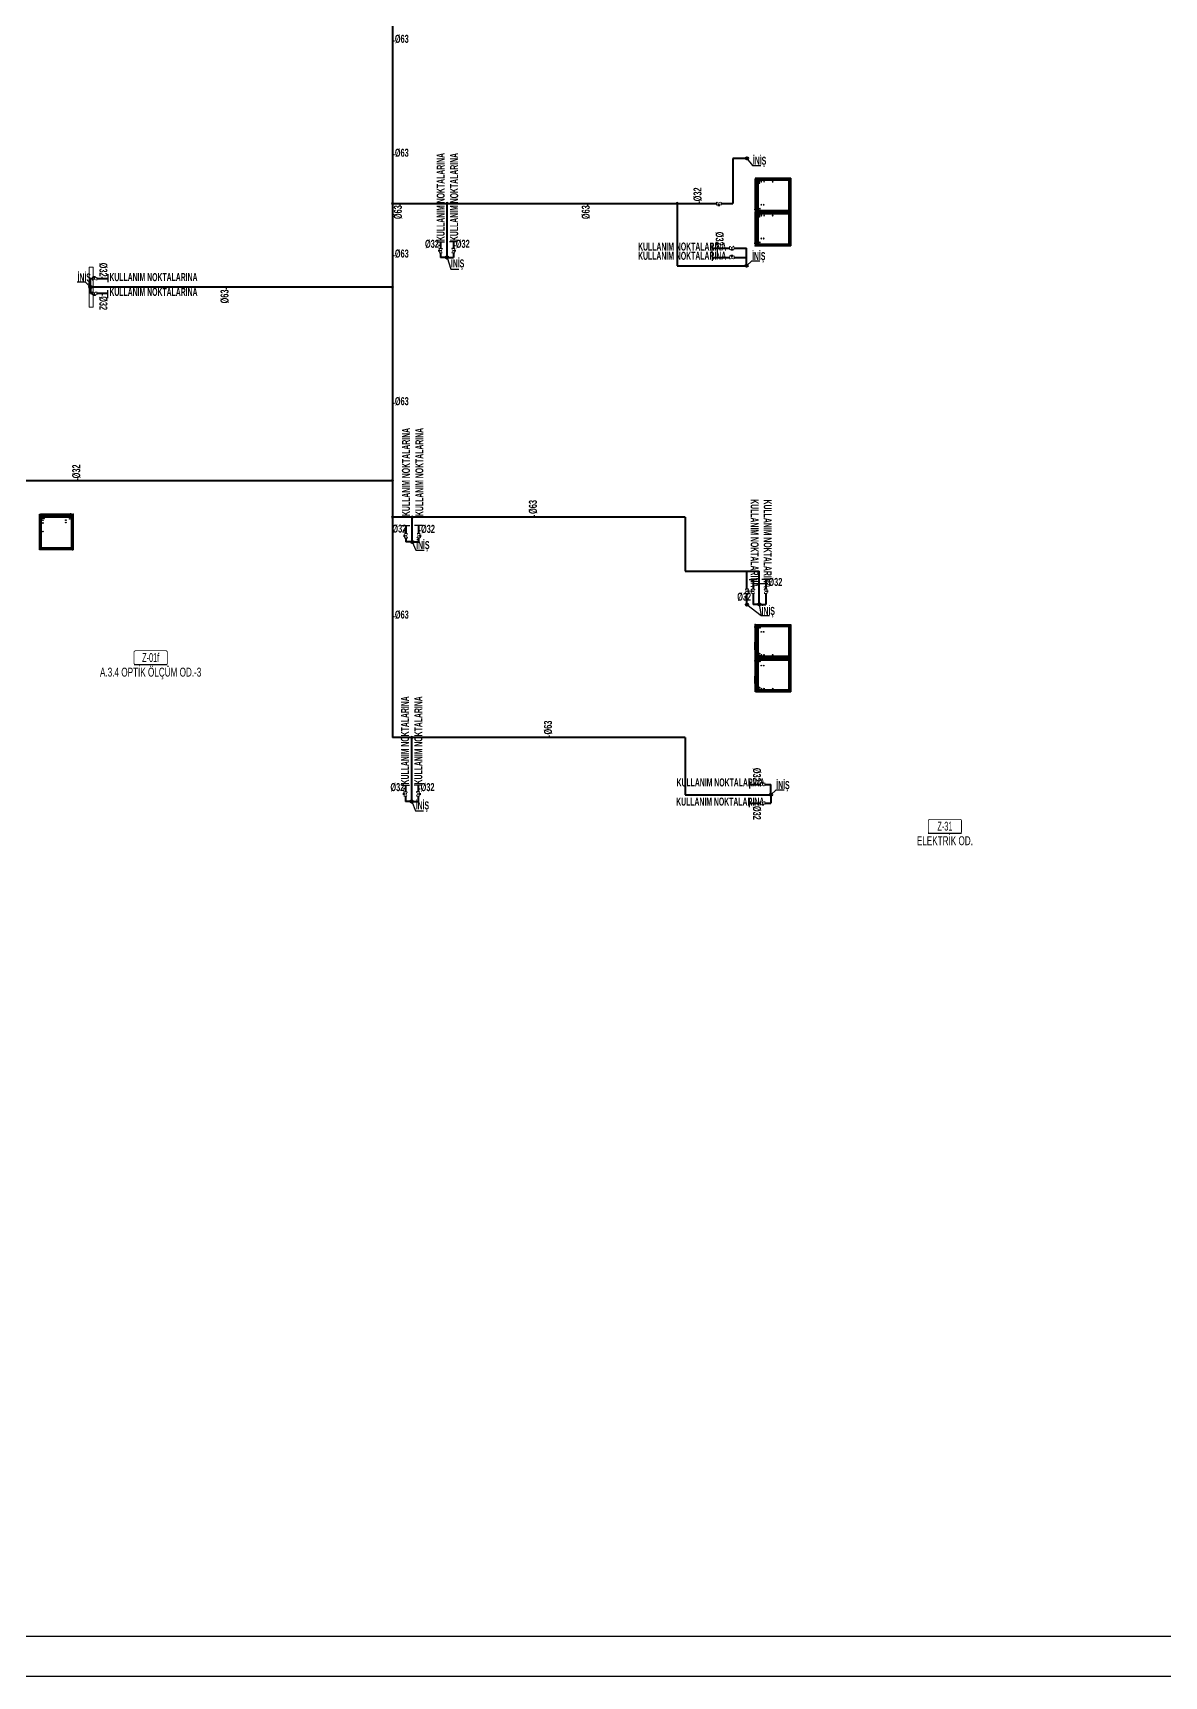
# Model space of a CAD drawing. Header units: centimetres. Extents: x 405464 to 563355, y 50011 to 66875.
# Drawn here: x 495409 to 498236, y 50011 to 54118 of the extents above; entities that cross this region are included whole.
import ezdxf
from ezdxf.enums import TextEntityAlignment as Align

# ---------------------------------------------------------------- set-up
doc = ezdxf.new("R2010")
doc.units = ezdxf.units.CM
doc.linetypes.add('SOGUKSU1', pattern=[72, 60, -6, 0, -6])
for name, color, linetype in [('-M-MAHAL-DEBILER', 7, 'Continuous'), ('-M-MAHAL-ETIKET-NOT', 7, 'Continuous'), ('-M-MAHAL-ETIKET-NOTM', 7, 'Continuous'), ('-M-MAHAL-ETK-', 7, 'Continuous'), ('-M-MAHAL-HAVA-DEGISIM', 7, 'Continuous'), ('-M-MAHAL-NO', 7, 'Continuous'), ('-M-MAHAL-NOM', 7, 'Continuous')]:
    doc.layers.add(name, color=color, linetype=linetype)
for name, color, linetype, lineweight in [('0-KRCN- KAPAMA YERLERİ MİMARİ', 3, 'Continuous', 20), ('0-KRCN-HVL-SANTRAL', 11, 'Continuous', 30), ('0-KRCN-IST-KÜRESEL VANA', 4, 'Continuous', 25), ('0-KRCN-SHT YUMUŞAK SU ÇAP', 201, 'Continuous', 30), ('0-KRCN-SHT-03CIHAZ', 120, 'Continuous', 30), ('0-KRCN-SHT-05CIHAZ', 171, 'Continuous', 40), ('0-KRCN-SHT-PROSES-BORU', 1, '0-Y_LINE', 40), ('0-KRCN-SHT-YAZI-ÇAP-TEMSU', 81, 'Continuous', 30), ('0-KRCN-Z-ANTET', 71, 'Continuous', 30), ('0-MEK-SHT-SOGUKSU', 141, 'SOGUKSU1', 30), ('0-MEKANİK İSTERLER', 6, 'Continuous', 25)]:
    doc.layers.add(name, color=color, linetype=linetype, lineweight=lineweight)
doc.styles.add('-M-ISSO-TEXT-TTF', font='ARIALN.TTF')
doc.styles.add('-M-MHLETK-NOT', font='romans.shx', dxfattribs={"width": 0.7})
doc.styles.add('-M-MHLETK-TEXT', font='ARIALN.TTF', dxfattribs={"width": 0.7})
doc.styles.add('BORU', font='AGENCYR.TTF')
doc.styles.add('CAP', font='ARIALNB.TTF')
doc.linetypes.add('0-Y_LINE', pattern='A,100,-0.5,["Y",BORU,S=9,R=0,X=0,Y=-4.5],-5', length=105.5)

# ---------------------------------------------------------------- blocks, each defined once
blk = doc.blocks.new('0-MEK-SHT-KÜRESELVANA')
at = {"layer": '0-KRCN-IST-KÜRESEL VANA'}
blk.add_hatch(color=256, dxfattribs=at).paths.add_polyline_path([(1.4, 0, 1), (-1.4, 0, 1)])
for p, q in [((-1.1, 0.9), (-4.2, 3)), ((-4.2, -3.1), (-4.2, 3)), ((-4.2, 3), (-4.2, -3.1)), ((-2.4, 4.6), (2.3, 4.6)), ((0, 4.6), (-2.4, 4.6)), ((0, 0), (0, 4.6)), ((2.3, 4.6), (0, 4.6)), ((1.1, 0.8), (4.3, 3)), ((4.3, -3.1), (4.3, 3)), ((4.3, 3), (4.3, -3.1)), ((-4.2, -3.1), (-1.1, -0.9)), ((4.3, -3.1), (1.1, -0.8))]:
    blk.add_line(p, q, dxfattribs=at)
for points in [[(-4.5, 3.7), (-5, 3.7), (-5, -3.8), (-4.5, -3.8)], [(4.6, 3.7), (5, 3.7), (5, -3.8), (4.6, -3.8)]]:
    blk.add_lwpolyline(points, close=True, dxfattribs=at)
blk.add_circle((0, 0), 1.42, dxfattribs=at)
blk.add_wipeout([(4.3, 3), (4.3, -3.1), (1.1, -0.9), (1.2, -0.8), (1.2, -0.7), (1.2, -0.7), (1.3, -0.6), (1.3, -0.5), (1.4, -0.4), (1.4, -0.3), (1.4, -0.2), (1.4, -0.1), (1.4, 0), (1.4, 0.1), (1.4, 0.2), (1.4, 0.2), (1.4, 0.3), (1.4, 0.4), (1.3, 0.5), (1.3, 0.6), (1.2, 0.7), (1.2, 0.7), (1.2, 0.8), (1.1, 0.8), (1.1, 0.9)]).dxf.layer = '0-KRCN-IST-KÜRESEL VANA'
blk.add_wipeout([(-4.2, 3), (-4.2, -3.1), (-1.1, -0.9), (-1.2, -0.8), (-1.2, -0.7), (-1.2, -0.7), (-1.3, -0.6), (-1.3, -0.5), (-1.4, -0.4), (-1.4, -0.3), (-1.4, -0.2), (-1.4, -0.1), (-1.4, 0), (-1.4, 0.1), (-1.4, 0.2), (-1.4, 0.2), (-1.4, 0.3), (-1.4, 0.4), (-1.3, 0.5), (-1.3, 0.6), (-1.2, 0.7), (-1.2, 0.7), (-1.2, 0.8), (-1.1, 0.8), (-1.1, 0.9)]).dxf.layer = '0-KRCN-IST-KÜRESEL VANA'
blk = doc.blocks.new('M-MHLETK-YNG')
at = {"layer": '-M-MAHAL-ETIKET-NOTM', "color": 3, "style": '-M-ISSO-TEXT-TTF', "width": 0.8, "flags": 8}
blk.add_attdef('MAH-ADI2', text='', height=1.11, dxfattribs=at).set_placement((0, -2.55), align=Align.MIDDLE_CENTER)
at = {"layer": '-M-MAHAL-HAVA-DEGISIM', "style": '-M-MHLETK-NOT', "width": 0.5, "flags": 8}
blk.add_attdef('HAVADEG', text='', height=0.6, dxfattribs=at).set_placement((0, 3.61), align=Align.MIDDLE_CENTER)
blk.add_wipeout([(-2.08, 1.74), (2.08, 1.74), (2.08, 0), (-2.08, 0)]).dxf.layer = '-M-MAHAL-ETK-'
at = {"layer": '-M-MAHAL-ETK-', "color": 0}
for p, q in [((-2.08, 0), (2.08, 0)), ((-1.16, 0), (-1.16, 0))]:
    blk.add_line(p, q, dxfattribs=at)
blk.add_lwpolyline([(-1.88, 1.74, 0.1, 0.1, 0), (1.88, 1.74, 0.1, 0.1, -0.414214), (2.08, 1.54, 0.1, 0.1, 0), (2.08, 0.2, 0.1, 0.1, -0.414214), (1.88, 0, 0.1, 0.1, 0), (-1.88, 0, 0.1, 0.1, -0.414214), (-2.08, 0.2, 0.1, 0.1, 0), (-2.08, 1.54, 0.1, 0.1, -0.414214)], format="xyseb", close=True, dxfattribs=at)
at = {"layer": '-M-MAHAL-DEBILER', "color": 4, "style": '-M-MHLETK-NOT', "width": 0.5, "flags": 8}
blk.add_attdef('DEBIS', text='', height=0.4, dxfattribs=at).set_placement((-2.17, 2.15), align=Align.MIDDLE_CENTER)
at = {"layer": '-M-MAHAL-DEBILER', "color": 191, "style": '-M-MHLETK-NOT', "width": 0.5, "flags": 8}
blk.add_attdef('DEBIR', text='', height=0.4, dxfattribs=at).set_placement((-1.61, 2.15), align=Align.MIDDLE_CENTER)
at = {"layer": '-M-MAHAL-DEBILER', "color": 31, "style": '-M-MHLETK-NOT', "width": 0.5, "flags": 8}
blk.add_attdef('DEBIF', text='', height=0.4, dxfattribs=at).set_placement((1.59, 2.15), align=Align.MIDDLE_CENTER)
at = {"layer": '-M-MAHAL-DEBILER', "color": 1, "style": '-M-MHLETK-NOT', "width": 0.5, "flags": 8}
blk.add_attdef('DEBIE', text='', height=0.4, dxfattribs=at).set_placement((2.32, 2.15), align=Align.MIDDLE_CENTER)
at = {"layer": '-M-MAHAL-ETIKET-NOT', "color": 3}
for tag, height, style, width, flags, p in [('KIS', 0.04, '-M-MHLETK-NOT', 0.5, 9, (-2.59, 1.62)), ('ALAN', 0.04, '-M-MHLETK-NOT', 0.5, 9, (-2.58, 1.56)), ('RH', 0.04, '-M-MHLETK-NOT', 0.5, 9, (-2.39, 1.62)), ('YUKSEKLIK', 0.04, '-M-MHLETK-NOT', 0.5, 9, (-2.32, 1.56)), ('YAZ', 0.04, '-M-MHLETK-NOT', 0.5, 9, (-2.18, 1.62)), ('MAH-ADI', 1.11, '-M-ISSO-TEXT-TTF', 0.8, 8, (0, -0.93))]:
    blk.add_attdef(tag, text='', height=height, dxfattribs=dict(at, style=style, width=width, flags=flags)).set_placement(p, align=Align.MIDDLE_CENTER)
at = {"layer": '-M-MAHAL-ETIKET-NOT', "color": 3, "style": '-M-MHLETK-NOT', "width": 0.5, "flags": 9}
for tag, p, height in [('HL', (-2.62, 1.49), 0.0286), ('KLKTR', (-2.62, 1.42), 0.04), ('RDY-BOY1', (-2.61, 1.37), 0.0286), ('RDY-BOY2', (-2.61, 1.32), 0.0286), ('RDY-BOY3', (-2.61, 1.27), 0.0286), ('RDY-BOY4', (-2.61, 1.22), 0.0286), ('KON-BOY1', (-2.61, 1.14), 0.0286), ('KON-BOY2', (-2.61, 1.09), 0.0286), ('KON-BOY3', (-2.61, 1.04), 0.0286), ('FCU-TIP1', (-2.61, 0.96), 0.0286), ('FCU-TIP2', (-2.61, 0.91), 0.0286), ('FCU-TIP3', (-2.61, 0.86), 0.0286), ('VRV-TIP1', (-2.61, 0.76), 0.0286), ('VRV-TIP2', (-2.61, 0.71), 0.0286), ('HLA', (-2.52, 1.49), 0.0286), ('FCU-ADET1', (-2.52, 0.96), 0.0286), ('FCU-ADET2', (-2.52, 0.91), 0.0286), ('FCU-ADET3', (-2.52, 0.86), 0.0286), ('VRV-ADET1', (-2.52, 0.76), 0.0286), ('VRV-ADET2', (-2.52, 0.71), 0.0286), ('RDY-TIP1', (-2.5, 1.37), 0.0286), ('RDY-TIP2', (-2.5, 1.32), 0.0286), ('RDY-TIP3', (-2.5, 1.27), 0.0286), ('RDY-TIP4', (-2.5, 1.22), 0.0286), ('KON-TIP1', (-2.5, 1.14), 0.0286), ('KON-TIP2', (-2.5, 1.09), 0.0286), ('KON-TIP3', (-2.5, 1.04), 0.0286), ('FCU-KAP1', (-2.4, 0.96), 0.0286), ('FCU-KAP2', (-2.4, 0.91), 0.0286), ('FCU-KAP3', (-2.4, 0.86), 0.0286), ('VRV-KAP1', (-2.4, 0.76), 0.0286), ('VRV-KAP2', (-2.4, 0.71), 0.0286), ('RDY-ADET1', (-2.39, 1.37), 0.0286), ('RDY-ADET2', (-2.39, 1.32), 0.0286), ('RDY-ADET3', (-2.39, 1.27), 0.0286), ('RDY-ADET4', (-2.39, 1.22), 0.0286), ('KON-ADET1', (-2.39, 1.14), 0.0286), ('KON-ADET2', (-2.39, 1.09), 0.0286), ('KON-ADET3', (-2.39, 1.04), 0.0286), ('FCU-DUY1', (-2.27, 0.96), 0.0286), ('FCU-DUY2', (-2.27, 0.91), 0.0286), ('FCU-DUY3', (-2.27, 0.86), 0.0286), ('VRV-DUY1', (-2.27, 0.76), 0.0286), ('VRV-DUY2', (-2.27, 0.71), 0.0286), ('RDY-ISI1', (-2.27, 1.37), 0.0286), ('RDY-ISI2', (-2.27, 1.32), 0.0286), ('RDY-ISI3', (-2.27, 1.27), 0.0286), ('RDY-ISI4', (-2.27, 1.22), 0.0286), ('KON-ISI1', (-2.27, 1.14), 0.0286), ('KON-ISI2', (-2.27, 1.09), 0.0286), ('KON-ISI3', (-2.27, 1.04), 0.0286), ('SHG', (-2.23, 1.49), 0.0286), ('AHU', (-2.23, 1.44), 0.0286), ('FCU-SOG1', (-2.15, 0.96), 0.0286), ('FCU-SOG2', (-2.15, 0.91), 0.0286), ('FCU-SOG3', (-2.15, 0.86), 0.0286), ('VRV-SOG1', (-2.15, 0.76), 0.0286), ('VRV-SOG2', (-2.15, 0.71), 0.0286), ('LHG', (-2.13, 1.49), 0.0286), ('RDY-BNP1', (-2.1, 1.37), 0.0286), ('RDY-BNP2', (-2.1, 1.32), 0.0286), ('RDY-BNP3', (-2.1, 1.27), 0.0286), ('RDY-BNP4', (-2.1, 1.22), 0.0286), ('KON-BNP1', (-2.1, 1.14), 0.0286), ('KON-BNP2', (-2.1, 1.09), 0.0286), ('KON-BNP3', (-2.1, 1.04), 0.0286), ('HG', (-2.04, 1.49), 0.0286), ('FCU-ISI1', (-2.04, 0.96), 0.0286), ('FCU-ISI2', (-2.04, 0.91), 0.0286), ('FCU-ISI3', (-2.04, 0.86), 0.0286), ('VRV-ISI1', (-2.04, 0.76), 0.0286), ('VRV-ISI2', (-2.04, 0.71), 0.0286), ('HGA', (-1.96, 1.49), 0.0286), ('EF', (-1.96, 1.44), 0.0286), ('RDY-BNK1', (-1.96, 1.37), 0.0286), ('RDY-BNK2', (-1.96, 1.32), 0.0286), ('RDY-BNK3', (-1.96, 1.27), 0.0286), ('RDY-BNK4', (-1.96, 1.22), 0.0286), ('KON-BNK1', (-1.96, 1.14), 0.0286), ('KON-BNK2', (-1.96, 1.09), 0.0286), ('KON-BNK3', (-1.96, 1.04), 0.0286), ('FCU-DEBI1', (-1.95, 0.96), 0.0286), ('FCU-DEBI2', (-1.95, 0.91), 0.0286), ('FCU-DEBI3', (-1.95, 0.86), 0.0286), ('VRV-DEBI1', (-1.95, 0.76), 0.0286), ('VRV-DEBI2', (-1.95, 0.71), 0.0286), ('FCU-BNP1', (-1.83, 0.96), 0.0286), ('FCU-BNP2', (-1.83, 0.91), 0.0286), ('FCU-BNP3', (-1.83, 0.86), 0.0286), ('VRV-BNP1', (-1.83, 0.76), 0.0286), ('VRV-BNP2', (-1.83, 0.71), 0.0286), ('FCU-BNK1', (-1.61, 0.96), 0.0286), ('FCU-BNK2', (-1.61, 0.91), 0.0286), ('FCU-BNK3', (-1.61, 0.86), 0.0286), ('VRV-BNK1', (-1.61, 0.76), 0.0286), ('VRV-BNK2', (-1.61, 0.71), 0.0286)]:
    blk.add_attdef(tag, p, '', height=height, dxfattribs=at)
at = {"layer": '-M-MAHAL-HAVA-DEGISIM', "style": '-M-MHLETK-NOT', "width": 0.5, "flags": 8}
blk.add_attdef('HAVA', text='', height=0.6, dxfattribs=at).set_placement((0, 2.4), align=Align.MIDDLE_CENTER)
at = {"layer": '-M-MAHAL-NO', "color": 7, "style": '-M-MHLETK-TEXT', "width": 0.6, "flags": 8}
blk.add_attdef('MAH-NO', text='', height=1.11, dxfattribs=at).set_placement((0, 0.89), align=Align.MIDDLE_CENTER)
at = {"layer": '-M-MAHAL-NOM', "color": 7, "style": '-M-MHLETK-TEXT', "width": 0.6, "flags": 8}
blk.add_attdef('MAH-NOM', text='', height=1.11, dxfattribs=at).set_placement((0, 0.89), align=Align.MIDDLE_CENTER)
blk = doc.blocks.new('DONUT')
at = {"layer": '0-KRCN-SHT-03CIHAZ'}
blk.add_hatch(color=256, dxfattribs=at).paths.add_polyline_path([(2.5, 0, 1), (-2.5, 0, 1)])
blk.add_circle((0, 0), 2.5, dxfattribs=at)
blk = doc.blocks.new('SE2')
at = {"layer": '0-KRCN-HVL-SANTRAL', "color": 7, "linetype": 'Continuous'}
for p, q in [((270.7, 172.9), (270.7, 258.3)), ((270.7, 258.3), (270.9, 258.3)), ((273, 258.5), (270.9, 258.5)), ((270.9, 258.5), (270.9, 258.4)), ((273, 258.4), (270.9, 258.4)), ((270.9, 258.3), (270.9, 258.3)), ((270.9, 258.3), (273, 258.3)), ((270.9, 172.9), (270.9, 258.3)), ((273, 258.3), (273, 254.7)), ((273, 254.7), (273, 254.7)), ((273, 254.7), (273, 254.7)), ((273, 254.7), (273.2, 254.7)), ((273, 176.2), (273, 254.7)), ((273.1, 254.8), (273.1, 258.3)), ((273.1, 254.8), (273.2, 254.8)), ((273.2, 258.3), (273.3, 258.3)), ((273.2, 254.8), (273.2, 258.3)), ((273.2, 256.8), (273.3, 256.8)), ((273.9, 256.3), (273.2, 256.3)), ((352.7, 255.9), (273.2, 255.9)), ((273.2, 254.7), (273.2, 254.8)), ((273.2, 254.7), (273.2, 176.2)), ((275.8, 253.3), (273.2, 253.3)), ((273.3, 256.8), (273.3, 258.3)), ((352.6, 258.3), (273.3, 258.3)), ((273.3, 258.3), (273.3, 256.8)), ((352.6, 256.8), (273.3, 256.8)), ((273.4, 258.5), (352.5, 258.5)), ((273.4, 256.6), (273.4, 256.6)), ((352.5, 256.6), (273.4, 256.6)), ((275.9, 253.3), (273.6, 253.3)), ((273.6, 253.3), (273.6, 177.3)), ((273.9, 256.5), (273.9, 256.6)), ((351.9, 256.5), (273.9, 256.5)), ((273.9, 256.2), (273.9, 256.5)), ((351.9, 256.2), (273.9, 256.2)), ((274.2, 256.6), (274.2, 256.5)), ((274.2, 256.5), (351.6, 256.5)), ((276.1, 254), (275.8, 254)), ((275.8, 254), (275.8, 253.3)), ((275.9, 177.3), (275.9, 253.3)), ((276.1, 253.7), (276.1, 254)), ((276.1, 253.7), (349.7, 253.7)), ((276.1, 253.3), (276.1, 253.7)), ((349.7, 253.3), (276.1, 253.3)), ((349.7, 254), (350, 254)), ((349.7, 253.7), (349.7, 254)), ((349.7, 253.3), (349.7, 253.7)), ((352.3, 253.3), (349.9, 253.3)), ((349.9, 253.3), (349.9, 177.3)), ((350, 254), (350, 253.3)), ((352.7, 253.3), (350, 253.3)), ((351.6, 256.5), (351.6, 256.6)), ((351.9, 256.6), (351.9, 256.5)), ((351.9, 256.2), (351.9, 256.5)), ((352.7, 256.3), (351.9, 256.3)), ((352.3, 177.3), (352.3, 253.3)), ((352.5, 256.6), (352.5, 256.6)), ((352.7, 258.3), (352.6, 258.3)), ((352.6, 258.3), (352.6, 256.8)), ((352.6, 256.8), (352.6, 258.3)), ((352.7, 256.8), (352.6, 256.8)), ((352.7, 254.8), (352.7, 258.3)), ((352.7, 254.7), (352.7, 254.8)), ((352.8, 254.8), (352.7, 254.8)), ((352.9, 254.7), (352.7, 254.7)), ((352.7, 254.7), (352.7, 176.2)), ((354.9, 258.3), (352.8, 258.3)), ((352.8, 258.3), (352.8, 254.7)), ((352.8, 254.8), (352.8, 258.3)), ((352.9, 254.7), (352.8, 254.7)), ((352.9, 258.5), (354.9, 258.5)), ((352.9, 258.4), (354.9, 258.4)), ((352.9, 254.7), (352.9, 254.7)), ((352.9, 176.2), (352.9, 254.7)), ((354.9, 258.5), (354.9, 258.4)), ((354.9, 172.9), (354.9, 258.3)), ((354.9, 258.3), (354.9, 258.3)), ((355.1, 258.3), (354.9, 258.3)), ((355.1, 172.9), (355.1, 258.3)), ((270.7, 172.9), (270.9, 172.9)), ((270.9, 172.8), (270.9, 172.9)), ((270.9, 172.8), (272.7, 172.8)), ((270.9, 172.7), (270.9, 172.8)), ((272.8, 172.8), (270.9, 172.8)), ((270.9, 172.7), (272.7, 172.7)), ((272.8, 174.5), (272.8, 172.8)), ((273.2, 174.5), (272.8, 174.5)), ((272.8, 174.4), (273.8, 174.3)), ((273, 174.3), (272.8, 174.3)), ((273.7, 174.3), (272.8, 174.3)), ((272.8, 172.9), (272.8, 174.1)), ((272.9, 172.9), (272.9, 174.1)), ((273, 176.2), (273.2, 176.2)), ((273, 176.2), (273, 176.2)), ((273.2, 176.2), (273, 176.2)), ((273, 174.3), (273.6, 174.3)), ((273, 174.2), (273.6, 174.2)), ((273.2, 177.3), (275.8, 177.3)), ((273.2, 176.2), (273.2, 176.2)), ((273.2, 176.2), (273.2, 174.5)), ((273.2, 174.8), (274, 174.7)), ((273.2, 173.5), (273.2, 171.9)), ((273.3, 173.5), (273.3, 171.9)), ((273.3, 171.8), (275.3, 169.5)), ((274, 173.7), (273.4, 173.7)), ((274, 173.6), (273.4, 173.6)), ((274.2, 173.5), (273.4, 173.5)), ((273.4, 173.5), (273.4, 171.9)), ((273.4, 171.9), (275.4, 169.6)), ((273.4, 171.9), (275.4, 169.7)), ((273.5, 173.8), (273.5, 173.7)), ((352.3, 173.8), (273.5, 173.8)), ((273.6, 177.3), (275.9, 177.3)), ((273.7, 174.3), (273.6, 174.3)), ((273.6, 174.3), (273.6, 174.2)), ((273.8, 173.5), (274, 173.5)), ((274, 174.7), (273.9, 174.4)), ((274, 174.7), (274.2, 174.7)), ((274, 173.6), (274, 173.7)), ((274, 173.7), (274.2, 173.7)), ((274, 173.5), (274, 173.6)), ((274.1, 173.5), (274.1, 173.6)), ((274.2, 173.6), (274.1, 173.6)), ((274.2, 174.7), (352.7, 174.7)), ((274.2, 174.7), (275, 174.7)), ((274.2, 174.7), (274.2, 174.5)), ((351.7, 174.5), (274.2, 174.5)), ((274.2, 174.5), (274.2, 174.5)), ((274.2, 173.7), (351.7, 173.7)), ((274.2, 173.7), (274.2, 173.5)), ((274.2, 173.5), (274.2, 173.5)), ((274.2, 173.5), (274.2, 173.5)), ((274.2, 173.5), (274.2, 173.5)), ((351.7, 173.5), (274.2, 173.5)), ((275, 174.5), (275, 174.7)), ((275.4, 174.5), (275.5, 174.5)), ((275.4, 169.7), (275.5, 169.7)), ((275.5, 169.7), (275.5, 169.7)), ((275.5, 169.7), (350.4, 169.7)), ((275.5, 169.7), (275.5, 169.5)), ((275.5, 169.6), (275.5, 169.6)), ((275.5, 169.6), (275.5, 169.5)), ((275.5, 169.5), (275.5, 169.5)), ((350.4, 169.5), (275.5, 169.5)), ((275.8, 176.6), (275.8, 177.3)), ((276.1, 176.6), (275.8, 176.6)), ((275.8, 169.5), (275.8, 169.3)), ((278.6, 169.3), (275.8, 169.3)), ((275.8, 169.3), (278.6, 169.3)), ((275.8, 169.3), (276.1, 169)), ((276.1, 177.3), (349.7, 177.3)), ((276.1, 177.3), (276.1, 176.9)), ((276.1, 176.9), (276.1, 176.6)), ((349.7, 176.9), (276.1, 176.9)), ((278.3, 169), (276.1, 169)), ((276.2, 169), (278.3, 169)), ((278.3, 169), (278.6, 169.3)), ((278.6, 169.3), (278.6, 169.5)), ((315.3, 169.5), (315.3, 169)), ((315.9, 169), (315.3, 169)), ((315.9, 169), (315.9, 169.5)), ((333.4, 169), (315.9, 169)), ((333.4, 169.5), (333.4, 169)), ((334, 169), (333.4, 169)), ((334, 169), (334, 169.5)), ((349.7, 177.3), (349.7, 176.9)), ((349.7, 176.9), (349.7, 176.6)), ((349.7, 176.6), (350, 176.6)), ((349.9, 177.3), (352.3, 177.3)), ((350, 177.3), (352.7, 177.3)), ((350, 176.6), (350, 177.3)), ((350.4, 169.7), (350.4, 169.5)), ((350.4, 169.7), (350.4, 169.7)), ((350.4, 169.7), (350.5, 169.7)), ((350.4, 169.6), (350.4, 169.5)), ((350.4, 169.6), (350.4, 169.6)), ((350.4, 169.5), (350.4, 169.5)), ((350.5, 169.6), (352.5, 171.9)), ((350.5, 169.7), (352.5, 171.9)), ((350.5, 169.5), (352.6, 171.8)), ((351, 170.2), (351, 170.3)), ((351.7, 169.6), (351.1, 170.2)), ((351.2, 170.3), (351.4, 170.1)), ((352.4, 169.6), (351.4, 170.5)), ((351.4, 170.1), (351.6, 170.3)), ((351.7, 173.5), (351.7, 173.7)), ((351.7, 173.7), (351.8, 173.7)), ((351.7, 173.5), (351.7, 173.6)), ((351.7, 173.6), (351.7, 173.6)), ((352.5, 173.5), (351.7, 173.5)), ((351.7, 173.5), (351.7, 173.5)), ((351.7, 173.5), (351.7, 173.5)), ((351.7, 173.5), (351.7, 173.5)), ((352, 169.9), (351.7, 169.6)), ((351.7, 169.6), (352, 169.9)), ((351.7, 169.6), (351.7, 169.6)), ((352.4, 173.7), (351.8, 173.7)), ((351.8, 173.6), (351.8, 173.7)), ((352.4, 173.6), (351.8, 173.6)), ((351.8, 173.5), (351.8, 173.6)), ((351.8, 173.5), (352, 173.5)), ((352, 171.3), (351.9, 171.3)), ((352, 171.3), (352, 171.3)), ((352.1, 174.3), (352.2, 174.3)), ((352.2, 174.3), (352.2, 174.2)), ((352.2, 174.3), (352.8, 174.3)), ((352.2, 174.2), (352.8, 174.2)), ((352.3, 173.8), (352.3, 173.7)), ((352.4, 171.6), (352.6, 171.4)), ((352.5, 171.9), (352.5, 173.5)), ((352.5, 171.9), (352.5, 173.5)), ((352.6, 171.9), (352.6, 173.5)), ((352.6, 171.4), (353.5, 172.5)), ((352.7, 176.2), (352.7, 176.2)), ((352.9, 176.2), (352.7, 176.2)), ((352.7, 176.2), (352.7, 174.5)), ((352.7, 176.2), (352.9, 176.2)), ((352.7, 174.5), (352.7, 174.3)), ((352.7, 174.5), (353.1, 174.5)), ((352.9, 176.2), (352.9, 176.2)), ((352.9, 172.9), (352.9, 174.1)), ((353.4, 170.2), (352.9, 169.6)), ((353, 172.9), (353, 174.1)), ((353, 172.7), (353.1, 172.7)), ((353, 172), (353, 172.7)), ((353.1, 174.5), (353.1, 172.8)), ((353.1, 172.8), (354.9, 172.8)), ((354.9, 172.8), (353.1, 172.8)), ((354.9, 172.7), (353.1, 172.7)), ((353.1, 172.7), (353.1, 172.1)), ((353.4, 170.7), (353.6, 170.9)), ((354, 172.5), (354.6, 172)), ((354.6, 171.5), (354.1, 170.9)), ((354.2, 170.9), (354.1, 170.9)), ((354.2, 171), (354.2, 170.9)), ((354.5, 172.7), (354.5, 172)), ((354.5, 172.7), (354.5, 172)), ((354.5, 172.1), (354.5, 172.7)), ((354.5, 171.4), (354.5, 171.3)), ((354.5, 171.4), (354.5, 171.3)), ((354.5, 171.3), (354.5, 171.3)), ((354.5, 171.3), (354.5, 171.3)), ((354.5, 171.3), (354.5, 171.3)), ((354.9, 172.8), (354.9, 172.9)), ((355.1, 172.9), (354.9, 172.9)), ((354.9, 172.7), (354.9, 172.8))]:
    blk.add_line(p, q, dxfattribs=at)
blk.add_lwpolyline([(270.7, 258.5), (355.1, 258.5), (355.1, 169.5), (270.7, 169.5)], close=True, dxfattribs=at)
for centre, radius in [((274, 251.9), 0.35), ((351.8, 251.9), 0.35), ((274, 227.5), 0.35), ((346.6, 213.3), 0.9), ((351.8, 227.5), 0.35), ((274, 203.1), 0.35), ((274, 178.7), 0.35), ((279.2, 181.3), 0.9), ((289.2, 190.8), 0.9), ((289.2, 184.8), 0.9), ((343.6, 180.4), 0.9), ((346.8, 191.8), 0.9), ((346.8, 185), 0.9), ((348.3, 180.4), 0.9), ((351.8, 203.1), 0.35), ((351.8, 178.7), 0.35)]:
    blk.add_circle(centre, radius, dxfattribs=at)
for centre, radius, start, end in [((270.9, 258.3), 0.2, 90, 180), ((270.9, 258.3), 0.1, 90, 180), ((273, 258.3), 0.2, 0, 90), ((273, 258.3), 0.1, 0, 90), ((273.4, 258.3), 0.2, 90, 180), ((273.4, 256.8), 0.2, 180, 270), ((273.4, 258.3), 0.1, 157.5, 180), ((352.5, 258.3), 0.2, 0, 90), ((352.5, 256.8), 0.2, 270, 0), ((352.5, 258.3), 0.1, 0, 32.8923), ((352.9, 258.3), 0.2, 90, 180), ((352.9, 258.3), 0.1, 90, 180), ((354.9, 258.3), 0.2, 0, 90), ((354.9, 258.3), 0.1, 0, 90), ((270.9, 172.9), 0.2, 180, 270), ((270.9, 172.9), 0.1, 180, 270), ((272.7, 172.9), 0.2, 270, 0), ((272.7, 172.9), 0.1, 270, 0), ((273, 174.1), 0.2, 90, 180), ((273, 174.1), 0.1, 90, 180), ((273.4, 173.5), 0.2, 90, 180), ((273.4, 171.9), 0.2, 180, 222), ((273.4, 173.5), 0.1, 90, 180), ((273.4, 171.9), 0.1, 180, 222), ((274.2, 173.8), 0.65, 90, 180), ((273.8, 173.3), 0.2, 90, 112.3795), ((274, 173.6), 0.1, 0, 90), ((275, 174), 0.7, 50.2113, 90), ((275.5, 169.7), 0.2, 222, 270), ((275.5, 169.7), 0.1, 222, 270), ((275, 174), 0.7, 45.9033, 50.2113), ((275.9, 169.3), 0.05, 180, 225), ((276.2, 169), 0.05, 225, 270), ((278.3, 169), 0.05, 270, 315), ((278.6, 169.3), 0.05, 315, 0), ((350.4, 169.7), 0.1, 270, 318), ((350.4, 169.7), 0.2, 270, 318), ((351.7, 173.8), 0.65, 0, 90), ((351.8, 173.6), 0.1, 90, 180), ((352, 173.3), 0.2, 67.6205, 90), ((352.4, 173.5), 0.2, 0, 90), ((352.4, 173.5), 0.1, 0, 90), ((352.7, 169.9), 0.381, 228, 318), ((352.4, 171.9), 0.1, 318, 0), ((352.4, 171.9), 0.2, 318, 0), ((352.8, 174.1), 0.2, 0, 90), ((352.8, 174.1), 0.1, 0, 90), ((353.1, 172.9), 0.2, 180, 270), ((353.1, 172.9), 0.1, 180, 270), ((353.2, 170.4), 0.381, 318, 48), ((353.8, 172.2), 0.381, 48, 138), ((353.8, 171.2), 0.381, 228, 318), ((354.2, 171.3), 0.38, 270, 0), ((354.2, 171.3), 0.3, 275.5701, 0), ((354.2, 171.3), 0.38, 270, 0), ((354.3, 171.7), 0.381, 318, 48), ((354.9, 172.9), 0.1, 270, 0), ((354.9, 172.9), 0.2, 270, 0)]:
    blk.add_arc(centre, radius, start, end, dxfattribs=at)
for centre, major_axis, start_param, end_param in [((273.4, 256.8), (0, 0.2), 1.570796, 3.141593), ((352.5, 256.8), (0, -0.2), 0, 1.570796)]:
    blk.add_ellipse(centre, major_axis=major_axis, ratio=0.5, start_param=start_param, end_param=end_param, dxfattribs=at)
for points in [[(273.4, 258.5), (273.4, 258.5), (273.4, 258.5), (273.3, 258.4), (273.3, 258.4), (273.3, 258.4), (273.3, 258.4), (273.3, 258.3), (273.3, 258.3), (273.3, 258.3)], [(352.6, 258.3), (352.6, 258.3), (352.6, 258.3), (352.5, 258.4), (352.5, 258.4), (352.5, 258.4), (352.5, 258.4), (352.5, 258.5), (352.5, 258.5), (352.5, 258.5)]]:
    blk.add_open_spline(points, degree=3, knots=[0, 0, 0, 0, 0.25, 0.25, 0.5, 0.5, 0.75, 0.75, 1, 1, 1, 1], dxfattribs=at)
blk.add_point((270.7, 169.5), dxfattribs=at)

msp = doc.modelspace()

# ---------------------------------------------------------------- hatches: boundary and pattern name
at = {"layer": '0-KRCN-SHT-PROSES-BORU'}
h = msp.add_hatch(color=256, dxfattribs=at)
h.dxf.hatch_style = 1
edge = h.paths.add_edge_path()
edge.add_arc((497193.5, 53804.1), 3, 270, 630)
edge = h.paths.add_edge_path(flags=16)
edge.add_arc((497193.5, 53804.1), 1.8, 270, 630)
h = msp.add_hatch(color=256, dxfattribs=at)
h.dxf.hatch_style = 1
edge = h.paths.add_edge_path()
edge.add_arc((496443.8, 53556.6), 3, 0, 360)
edge = h.paths.add_edge_path(flags=16)
edge.add_arc((496443.8, 53556.6), 1.8, 0, 360)
h = msp.add_hatch(color=256, dxfattribs=at)
h.dxf.hatch_style = 1
edge = h.paths.add_edge_path(flags=17)
edge.add_arc((497192.7, 53535.8), 1.8, -180, 180, ccw=False)
edge = h.paths.add_edge_path()
edge.add_arc((497192.7, 53535.8), 3, -180, 180, ccw=False)
h = msp.add_hatch(color=256, dxfattribs=at)
h.dxf.hatch_style = 1
edge = h.paths.add_edge_path(flags=17)
edge.add_arc((495552.7, 53482.6), 1.8, 0, 360)
edge = h.paths.add_edge_path()
edge.add_arc((495552.7, 53482.6), 3, 0, 360)
h = msp.add_hatch(color=256, dxfattribs=at)
h.dxf.hatch_style = 1
edge = h.paths.add_edge_path()
edge.add_arc((496356.9, 52845.6), 3, 0, 360)
edge = h.paths.add_edge_path(flags=16)
edge.add_arc((496356.9, 52845.6), 1.8, 0, 360)
h = msp.add_hatch(color=256, dxfattribs=at)
h.dxf.hatch_style = 1
edge = h.paths.add_edge_path()
edge.add_arc((497193.3, 52689.2), 3, 270, 630)
edge = h.paths.add_edge_path(flags=16)
edge.add_arc((497193.3, 52689.2), 1.8, 270, 630)
h = msp.add_hatch(color=256, dxfattribs=at)
h.dxf.hatch_style = 1
edge = h.paths.add_edge_path()
edge.add_arc((497224.2, 52689.6), 3, 0, 360)
edge = h.paths.add_edge_path(flags=16)
edge.add_arc((497224.2, 52689.6), 1.8, 0, 360)
h = msp.add_hatch(color=256, dxfattribs=at)
h.dxf.hatch_style = 1
edge = h.paths.add_edge_path()
edge.add_arc((496355.8, 52197.1), 3, 0, 360)
edge = h.paths.add_edge_path(flags=16)
edge.add_arc((496355.8, 52197.1), 1.8, 0, 360)
h = msp.add_hatch(color=256, dxfattribs=at)
h.dxf.hatch_style = 1
edge = h.paths.add_edge_path()
edge.add_arc((497253.3, 52213.8), 3, 0, 360)
edge = h.paths.add_edge_path(flags=16)
edge.add_arc((497253.3, 52213.8), 1.8, 0, 360)

# ---------------------------------------------------------------- linework, layer by layer
at = {"layer": '0-KRCN-SHT YUMUŞAK SU ÇAP', "linetype": 'Continuous'}
for p, q in [((496307.6, 54098.3), (496312.6, 54098.3)), ((496307.6, 53813.6), (496312.6, 53813.6)), ((496325.7, 53691.2), (496325.7, 53686.2)), ((496795.3, 53691.2), (496795.3, 53686.2)), ((497074.7, 53691.2), (497074.7, 53696.2)), ((496307.6, 53561.6), (496312.6, 53561.6)), ((496427.9, 53586.9), (496422.9, 53586.9)), ((496459.7, 53586.9), (496464.7, 53586.9)), ((497120, 53584.9), (497120, 53579.9)), ((497120, 53556.8), (497120, 53579.9)), ((495582.1, 53503.5), (495582.1, 53508.5)), ((495891.7, 53482.6), (495891.7, 53477.6)), ((495582.1, 53466.6), (495582.1, 53461.6)), ((496307.6, 53192.7), (496312.6, 53192.7)), ((495520.9, 52999), (495520.9, 53004)), ((496662.3, 52907.9), (496662.3, 52912.9)), ((496341, 52874.4), (496336, 52874.4)), ((496372.8, 52874.4), (496377.8, 52874.4)), ((497240.6, 52741.8), (497245.6, 52741.8)), ((496307.6, 52659.3), (496312.6, 52659.3)), ((496700, 52356.7), (496700, 52361.7)), ((497213.2, 52239.7), (497213.2, 52244.7)), ((496339.9, 52229.1), (496334.9, 52229.1)), ((496371.7, 52229.1), (496376.7, 52229.1)), ((497213.2, 52192.9), (497213.2, 52187.9))]:
    msp.add_line(p, q, dxfattribs=at)
at = {"layer": '0-KRCN-SHT-PROSES-BORU'}
for p, q in [((496307.6, 55969.7), (496307.6, 52356.7)), ((497190.5, 53804.1), (497158.2, 53804.1)), ((497158.2, 53804.1), (497158.2, 53691.2)), ((496307.6, 53691.2), (497158.2, 53691.2)), ((496443.8, 53559.6), (496443.8, 53691.2)), ((497018.8, 53691.2), (497018.8, 53535.8)), ((496427.9, 53595.7), (496427.9, 53556.6)), ((496459.7, 53595.7), (496459.7, 53556.6)), ((497106.2, 53556.8), (497192.7, 53556.8)), ((497192.7, 53538.8), (497192.7, 53579.9)), ((495595.9, 53503.5), (495552.7, 53503.5)), ((495595.9, 53466.6), (495552.7, 53466.6)), ((495048.8, 52999), (496307.6, 52999)), ((497038.7, 52907.9), (496307.6, 52907.9)), ((496356.9, 52848.6), (496356.9, 52907.9)), ((497038.7, 52907.9), (497038.7, 52772.4)), ((496341, 52886.7), (496341, 52845.6)), ((496372.8, 52886.7), (496372.8, 52845.6)), ((497038.7, 52772.4), (497224.2, 52772.4)), ((497208.7, 52752), (497208.7, 52689.6)), ((497240.6, 52752), (497240.6, 52689.6)), ((497221.2, 52689.6), (497208.7, 52689.6)), ((497227.2, 52689.6), (497240.6, 52689.6)), ((497038.7, 52356.7), (496307.6, 52356.7)), ((496355.8, 52200.1), (496355.8, 52356.7)), ((497038.7, 52356.7), (497038.7, 52213.8)), ((496339.9, 52237.9), (496339.9, 52197.1)), ((496371.7, 52237.9), (496371.7, 52197.1)), ((497199.5, 52239.7), (497253.3, 52239.7)), ((497038.7, 52213.8), (497250.3, 52213.8)), ((497199.5, 52192.9), (497253.3, 52192.9))]:
    msp.add_line(p, q, dxfattribs=at)
for centre, radius in [((497193.5, 53804.1), 3), ((497193.5, 53804.1), 1.8), ((496443.8, 53556.6), 3), ((496443.8, 53556.6), 1.8), ((497192.7, 53535.8), 3), ((497192.7, 53535.8), 1.8), ((495552.7, 53482.6), 3), ((495552.7, 53482.6), 1.8), ((496356.9, 52845.6), 3), ((496356.9, 52845.6), 1.8), ((497193.3, 52689.2), 3), ((497193.3, 52689.2), 1.8), ((497224.2, 52689.6), 3), ((497224.2, 52689.6), 1.8), ((496355.8, 52197.1), 3), ((496355.8, 52197.1), 1.8), ((497253.3, 52213.8), 3), ((497253.3, 52213.8), 1.8)]:
    msp.add_circle(centre, radius, dxfattribs=at)
at = {"layer": '0-KRCN-SHT-YAZI-ÇAP-TEMSU', "linetype": 'Continuous'}
for p, q in [((497193.5, 53804.1), (497207.8, 53786.6)), ((497207.8, 53786.6), (497228, 53786.6)), ((496469.7, 53595.7), (496449.7, 53595.7)), ((496443.8, 53556.6), (496453, 53527.4)), ((497106.2, 53568.6), (497106.2, 53588.6)), ((497106.2, 53568.1), (497106.2, 53548.1)), ((495595.9, 53514.8), (495595.9, 53494.8)), ((496453, 53527.4), (496473.2, 53527.4)), ((497192.7, 53535.8), (497205.7, 53548.4)), ((497205.7, 53548.4), (497225.9, 53548.4)), ((495539.8, 53495.1), (495519.6, 53495.1)), ((495552.7, 53482.6), (495539.8, 53495.1)), ((495595.9, 53455.3), (495595.9, 53475.3)), ((496382.8, 52886.7), (496362.8, 52886.7)), ((496356.9, 52845.6), (496366.1, 52825)), ((496366.1, 52825), (496386.3, 52825)), ((497198.7, 52752), (497218.7, 52752)), ((497250.6, 52752), (497230.6, 52752)), ((497193.3, 52689.2), (497229.3, 52661.6)), ((497224.2, 52689.6), (497229.3, 52661.6)), ((497229.3, 52661.6), (497249.6, 52661.6)), ((496381.7, 52237.9), (496361.7, 52237.9)), ((497199.5, 52249.7), (497199.5, 52229.7)), ((496355.8, 52197.1), (496365, 52173.8)), ((497199.5, 52182.9), (497199.5, 52202.9)), ((497253.3, 52213.8), (497266.2, 52226.3)), ((497266.2, 52226.3), (497286.4, 52226.3)), ((496365, 52173.8), (496385.2, 52173.8))]:
    msp.add_line(p, q, dxfattribs=at)
at = {"layer": '0-KRCN-Z-ANTET'}
for points in [[(405464.1, 50011.3), (563355.4, 50011.3), (563355.4, 59011.3), (405464.1, 59011.3)], [(470564.1, 50111.3), (502064.1, 50111.3), (502064.1, 58911.3), (470564.1, 58911.3)]]:
    msp.add_lwpolyline(points, close=True, dxfattribs=at)

# ---------------------------------------------------------------- block references
at = {"layer": '0-KRCN-SHT-05CIHAZ', "xscale": -1}
for p in [(496307.6, 53691.2), (496443.8, 53691.2), (497018.8, 53691.2), (496307.6, 53482.6), (496307.6, 52999), (496307.6, 52907.9), (496356.9, 52907.9), (496355.8, 52356.7)]:
    msp.add_blockref('DONUT', p, dxfattribs=at)
at = {"layer": '0-MEKANİK İSTERLER', "color": 4, "xscale": -1, "rotation": 270}
for p in [(497044.5, 53399.3), (497044.5, 53314.9)]:
    msp.add_blockref('SE2', p, dxfattribs=at)
at = {"layer": '0-MEKANİK İSTERLER', "color": 4}
for p, rotation in [((495780.2, 53084.8), 180), ((497044.5, 52910.2), 270), ((497044.5, 52825.8), 270)]:
    msp.add_blockref('SE2', p, dxfattribs=dict(at, rotation=rotation))

# ---------------------------------------------------------------- texts
at = {"layer": '0-KRCN-SHT YUMUŞAK SU ÇAP', "linetype": 'Continuous', "style": 'CAP', "width": 0.7}
for s, p in [('Ø63', (496313.4, 54093.1)), ('Ø63', (496313.4, 53808.4)), ('Ø32', (496388.8, 53580.8)), ('Ø32', (496465.8, 53580.8)), ('Ø63', (496313.4, 53556.4)), ('Ø63', (496313.4, 53187.5)), ('Ø32', (496307.3, 52869)), ('Ø32', (496378.9, 52868.3)), ('Ø63', (496313.4, 52654.1)), ('Ø32', (496302.4, 52223)), ('Ø32', (496377.8, 52223))]:
    msp.add_text(s, height=20, dxfattribs=at).set_placement(p)
for s, rotation, p in [('Ø32', 90, (497079.9, 53696.9)), ('Ø63', 90, (496331, 53652.4)), ('Ø63', 90, (496800.5, 53652.4)), ('Ø32', 270, (497115.3, 53620.9)), ('Ø32', 270, (495574.9, 53543.4)), ('Ø63', 90, (495897.7, 53441.8)), ('Ø32', 270, (495574.9, 53459.8)), ('Ø32', 90, (495527, 53004.6)), ('Ø63', 90, (496668.4, 52915.7)), ('Ø63', 90, (496706.1, 52364.4)), ('Ø32', 270, (497208.6, 52281.2)), ('Ø32', 270, (497208.6, 52186))]:
    msp.add_text(s, height=20, rotation=rotation, dxfattribs=at).set_placement(p)
at = {"layer": '0-KRCN-SHT-YAZI-ÇAP-TEMSU', "linetype": 'Continuous', "style": 'CAP', "width": 0.6}
for s, p in [('İNİŞ', (497208.4, 53788.4)), ('KULLANIM NOKTALARINA', (496921.5, 53573.9)), ('İNİŞ', (496453.6, 53531.8)), ('KULLANIM NOKTALARINA', (496921.5, 53550.8)), ('İNİŞ', (497206.3, 53550.1)), ('İNİŞ', (495520.3, 53496.8)), ('KULLANIM NOKTALARINA', (495600, 53497.5)), ('KULLANIM NOKTALARINA', (495600, 53460.6)), ('İNİŞ', (496366.7, 52827.9)), ('İNİŞ', (497230, 52663.3)), ('KULLANIM NOKTALARINA', (497017.6, 52234.7)), ('İNİŞ', (497266.8, 52228.1)), ('İNİŞ', (496365.6, 52177.3)), ('KULLANIM NOKTALARINA', (497016.6, 52186.8))]:
    msp.add_text(s, height=20, dxfattribs=at).set_placement(p)
for rotation, p in [(90, (496471.6, 53597.6)), (90, (496351.1, 52910.5)), (90, (496384.7, 52910.5)), (270, (497202.7, 52952.5)), (270, (497235.6, 52951.5)), (90, (496382.2, 52239.8))]:
    msp.add_text('KULLANIM NOKTALARINA', height=20, rotation=rotation, dxfattribs=at).set_placement(p)

# ---------------------------------------------------------------- next in the draw order: block references
at = {"layer": '-M-MAHAL-ETK-', "xscale": 20, "yscale": 20, "zscale": 20}
for p, values in [((495703.1, 52539), {'MAH-NO': 'Z-01f', 'MAH-ADI': 'A.3.4 OPTİK ÖLÇÜM OD.-3'}), ((497688.3, 52117.6), {'MAH-NO': 'Z-31', 'MAH-ADI': 'ELEKTRİK OD.'})]:
    msp.add_blockref('M-MHLETK-YNG', p, dxfattribs=at).add_auto_attribs(values)
at = {"layer": '0-MEK-SHT-SOGUKSU', "rotation": 180}
msp.add_blockref('0-MEK-SHT-KÜRESELVANA', (497123.4, 53691.2), dxfattribs=at)
at = {"layer": '0-MEK-SHT-SOGUKSU', "xscale": -1}
for p, rotation in [((496459.7, 53573.6), 269.9999999999998), ((497155.8, 53556.8), 359.9999999999998), ((496372.8, 52861.2), 269.9999999999998), ((497240.6, 52722.4), 269.9999999999998), ((497232.7, 52239.7), 359.9999999999998), ((496371.7, 52215.8), 269.9999999999998)]:
    msp.add_blockref('0-MEK-SHT-KÜRESELVANA', p, dxfattribs=dict(at, rotation=rotation))
at = {"layer": '0-MEK-SHT-SOGUKSU'}
msp.add_blockref('0-MEK-SHT-KÜRESELVANA', (495562.7, 53503.5), dxfattribs=at)

# ---------------------------------------------------------------- next in the draw order: linework, layer by layer
at = {"layer": '0-KRCN-SHT YUMUŞAK SU ÇAP', "linetype": 'Continuous'}
msp.add_line((497208.7, 52741.8), (497240.6, 52741.8), dxfattribs=at)
at = {"layer": '0-KRCN-SHT-PROSES-BORU'}
for p, q in [((496446.8, 53556.6), (496459.7, 53556.6)), ((497106.2, 53579.9), (497192.7, 53579.9)), ((497018.8, 53535.8), (497189.7, 53535.8)), ((495552.7, 53485.6), (495552.7, 53503.5)), ((496307.6, 53482.6), (495555.7, 53482.6)), ((496359.9, 52845.6), (496372.8, 52845.6)), ((497253.3, 52216.8), (497253.3, 52239.7)), ((496358.8, 52197.1), (496371.7, 52197.1))]:
    msp.add_line(p, q, dxfattribs=at)
at = {"layer": '0-KRCN-SHT-YAZI-ÇAP-TEMSU', "linetype": 'Continuous'}
for p, q in [((496417.9, 53595.7), (496437.9, 53595.7)), ((496331, 52886.7), (496351, 52886.7)), ((496329.9, 52237.9), (496349.9, 52237.9))]:
    msp.add_line(p, q, dxfattribs=at)

# ---------------------------------------------------------------- next in the draw order: texts
at = {"layer": '0-KRCN-SHT YUMUŞAK SU ÇAP', "linetype": 'Continuous', "style": 'CAP', "width": 0.7}
msp.add_text('Ø32', height=20, dxfattribs=at).set_placement((497247.2, 52735.7))
at = {"layer": '0-KRCN-SHT-YAZI-ÇAP-TEMSU', "linetype": 'Continuous', "style": 'CAP', "width": 0.6}
for p in [(496438, 53597.6), (496348.6, 52239.8)]:
    msp.add_text('KULLANIM NOKTALARINA', height=20, rotation=90, dxfattribs=at).set_placement(p)

# ---------------------------------------------------------------- next in the draw order: block references
at = {"layer": '0-MEK-SHT-SOGUKSU'}
for p, rotation in [((496427.9, 53573.6), 90.00000000000026), ((497155.8, 53579.9), 180), ((496341, 52861.2), 90.00000000000026), ((497208.7, 52722.4), 89.99999999999999), ((496339.9, 52215.8), 90.00000000000021), ((497232.7, 52192.9), 180)]:
    msp.add_blockref('0-MEK-SHT-KÜRESELVANA', p, dxfattribs=dict(at, rotation=rotation))
at = {"layer": '0-MEK-SHT-SOGUKSU', "xscale": -1, "rotation": 179.9999999999999}
msp.add_blockref('0-MEK-SHT-KÜRESELVANA', (495562.7, 53466.6), dxfattribs=at)

# ---------------------------------------------------------------- next in the draw order: linework, layer by layer
at = {"layer": '0-KRCN- KAPAMA YERLERİ MİMARİ'}
msp.add_lwpolyline([(495559.7, 53432.6), (495559.7, 53532.6), (495549.7, 53532.6), (495549.7, 53432.6)], close=True, dxfattribs=at)
at = {"layer": '0-KRCN-SHT-PROSES-BORU'}
for p, q in [((496440.8, 53556.6), (496427.9, 53556.6)), ((495552.7, 53479.6), (495552.7, 53466.6)), ((496353.9, 52845.6), (496341, 52845.6)), ((497193.3, 52692.2), (497193.3, 52772.4)), ((497224.2, 52692.6), (497224.2, 52772.4)), ((496352.8, 52197.1), (496339.9, 52197.1)), ((497253.3, 52210.8), (497253.3, 52192.9))]:
    msp.add_line(p, q, dxfattribs=at)

# ---------------------------------------------------------------- next in the draw order: block references
at = {"layer": '0-MEK-SHT-SOGUKSU', "rotation": 270}
msp.add_blockref('0-MEK-SHT-KÜRESELVANA', (497193.3, 52722.3), dxfattribs=at)

# ---------------------------------------------------------------- next in the draw order: linework, layer by layer
at = {"layer": '0-KRCN-SHT YUMUŞAK SU ÇAP', "linetype": 'Continuous'}
msp.add_line((497193.3, 52705), (497188.3, 52705), dxfattribs=at)

# ---------------------------------------------------------------- next in the draw order: texts
at = {"layer": '0-KRCN-SHT YUMUŞAK SU ÇAP', "linetype": 'Continuous', "style": 'CAP', "width": 0.7}
msp.add_text('Ø32', height=20, dxfattribs=at).set_placement((497169.2, 52698.9))

doc.saveas('drawing.dxf')
